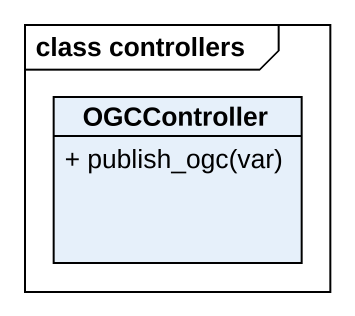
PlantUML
@startuml
mainframe class controllers
hide circle
hide empty members
skinparam classAttributeIconSize 0
class OGCController {
  + publish_ogc(var)
}
@enduml
